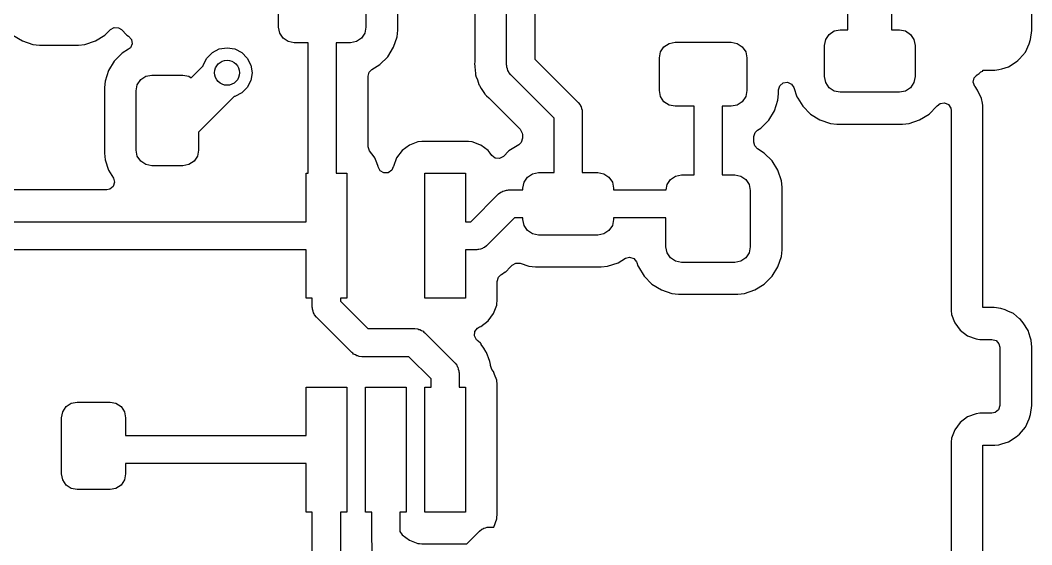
# Model space of a CAD drawing. Extents: x 0.23 to 2.57, y 0.23 to 1.77.
# Drawn here: x 1.4 to 2.037, y 0.658 to 0.988 of the extents above; entities that cross this region are included whole.
import ezdxf

# ---------------------------------------------------------------- set-up
doc = ezdxf.new("R2010")
doc.units = 0
doc.header["$MEASUREMENT"] = 0
doc.layers.add('BLACK', color=7, linetype='CONTINUOUS')

msp = doc.modelspace()

# ---------------------------------------------------------------- linework, layer by layer
at = {"layer": 'BLACK', "linetype": 'CONTINUOUS'}
for p, q in [((1.70614, 0.96), (1.70614, 1.105)), ((1.72386, 1.105), (1.72386, 0.963669)), ((1.68612, 1.08027), (1.68612, 0.962459)), ((2.03707, 0.981594), (2.03707, 1.01841)), ((1.92122, 0.982087), (1.92122, 1.01278)), ((1.94878, 1.01278), (1.94878, 0.982087)), ((1.56244, 0.98374), (1.56244, 1.00441)), ((1.61756, 1.00441), (1.61756, 0.98374)), ((1.63758, 0.98175), (1.63758, 1.0064)), ((1.45306, 0.9787), (1.45655, 0.98219)), ((1.45655, 0.98219), (1.45896, 0.983509)), ((1.45896, 0.983509), (1.46171, 0.983313)), ((1.46171, 0.983313), (1.46345, 0.98219)), ((1.46345, 0.98219), (1.46694, 0.9787)), ((1.56319, 0.979974), (1.56244, 0.98374)), ((1.61756, 0.98374), (1.61681, 0.979974)), ((1.63716, 0.97766), (1.63758, 0.98175)), ((1.91253, 0.981337), (1.9163, 0.982087)), ((1.9163, 0.982087), (1.92122, 0.982087)), ((1.94878, 0.982087), (1.9537, 0.982087)), ((1.9537, 0.982087), (1.95747, 0.981337)), ((2.03625, 0.975899), (2.03707, 0.981594)), ((1.39509, 0.9787), (1.40103, 0.975035)), ((1.44712, 0.975035), (1.45306, 0.9787)), ((1.46694, 0.9787), (1.46794, 0.978082)), ((1.46794, 0.978082), (1.46978, 0.976037)), ((1.46978, 0.976037), (1.47023, 0.973322)), ((1.56532, 0.97678), (1.56319, 0.979974)), ((1.56852, 0.974647), (1.56532, 0.97678)), ((1.61468, 0.97678), (1.61148, 0.974647)), ((1.61681, 0.979974), (1.61468, 0.97678)), ((1.63497, 0.971034), (1.63716, 0.97766)), ((1.90646, 0.972244), (1.90721, 0.976011)), ((1.90721, 0.976011), (1.90934, 0.979204)), ((1.90934, 0.979204), (1.91253, 0.981337)), ((1.95747, 0.981337), (1.96066, 0.979204)), ((1.96066, 0.979204), (1.96279, 0.976011)), ((1.96279, 0.976011), (1.96354, 0.972244)), ((2.03547, 0.973259), (2.03625, 0.975899)), ((2.03625, 0.975899), (2.03625, 0.975899)), ((1.40103, 0.975035), (1.40766, 0.972839)), ((1.40766, 0.972839), (1.41175, 0.972421)), ((1.41175, 0.972421), (1.4364, 0.972421)), ((1.4364, 0.972421), (1.44049, 0.972839)), ((1.44049, 0.972839), (1.44712, 0.975035)), ((1.46794, 0.969772), (1.46391, 0.967285)), ((1.46913, 0.970799), (1.46794, 0.969772)), ((1.47023, 0.973322), (1.46913, 0.970799)), ((1.52074, 0.967741), (1.52513, 0.969978)), ((1.52513, 0.969978), (1.53, 0.970748)), ((1.53, 0.970748), (1.53487, 0.969978)), ((1.53487, 0.969978), (1.53926, 0.967741)), ((1.57228, 0.973898), (1.56852, 0.974647)), ((1.58114, 0.973898), (1.57228, 0.973898)), ((1.58114, 0.891693), (1.58114, 0.973898)), ((1.60772, 0.973898), (1.59886, 0.973898)), ((1.59886, 0.973898), (1.59886, 0.891693)), ((1.61148, 0.974647), (1.60772, 0.973898)), ((1.6313, 0.965092), (1.63497, 0.971034)), ((1.80319, 0.968176), (1.80532, 0.971369)), ((1.80532, 0.971369), (1.80852, 0.973503)), ((1.80852, 0.973503), (1.81228, 0.974252)), ((1.81228, 0.974252), (1.84772, 0.974252)), ((1.84772, 0.974252), (1.85148, 0.973503)), ((1.85148, 0.973503), (1.85468, 0.971369)), ((1.85468, 0.971369), (1.85681, 0.968176)), ((1.90646, 0.952559), (1.90646, 0.972244)), ((1.96354, 0.972244), (1.96354, 0.952559)), ((2.03308, 0.968025), (2.03547, 0.973259)), ((1.46391, 0.967285), (1.45898, 0.962349)), ((1.51502, 0.959867), (1.51726, 0.964257)), ((1.51726, 0.964257), (1.52074, 0.967741)), ((1.53926, 0.967741), (1.54274, 0.964257)), ((1.54274, 0.964257), (1.54498, 0.959867)), ((1.62636, 0.960156), (1.6313, 0.965092)), ((1.68612, 0.962459), (1.68607, 0.961752)), ((1.72386, 0.963669), (1.75126, 0.936264)), ((1.80244, 0.964409), (1.80319, 0.968176)), ((1.80244, 0.94374), (1.80244, 0.964409)), ((1.85681, 0.968176), (1.85756, 0.964409)), ((1.85756, 0.964409), (1.85756, 0.94374)), ((2.02724, 0.961875), (2.02827, 0.962776)), ((2.02827, 0.962776), (2.02931, 0.963677)), ((2.02931, 0.963677), (2.03308, 0.968025)), ((1.45531, 0.956407), (1.45311, 0.949781)), ((1.45898, 0.962349), (1.45531, 0.956407)), ((1.45531, 0.956407), (1.45531, 0.956407)), ((1.50739, 0.951874), (1.51496, 0.959443)), ((1.51496, 0.959443), (1.51502, 0.959867)), ((1.54498, 0.959867), (1.54575, 0.955)), ((1.61965, 0.955453), (1.6212, 0.956969)), ((1.6212, 0.956969), (1.62636, 0.960156)), ((1.68607, 0.961752), (1.68594, 0.960846)), ((1.68594, 0.960846), (1.68611, 0.958845)), ((1.68611, 0.958845), (1.68612, 0.958633)), ((1.68612, 0.958633), (1.68612, 0.958318)), ((1.68612, 0.958318), (1.68627, 0.957065)), ((1.68627, 0.957065), (1.68653, 0.954121)), ((1.70629, 0.959314), (1.70614, 0.96)), ((1.70625, 0.958614), (1.70629, 0.959314)), ((1.70667, 0.957531), (1.70625, 0.958614)), ((1.70691, 0.956397), (1.70667, 0.957531)), ((1.70732, 0.95583), (1.70691, 0.956397)), ((2.0063, 0.955975), (2.0063, 0.956693)), ((2.0063, 0.956693), (2.0138, 0.956693)), ((2.0138, 0.956693), (2.01627, 0.956958)), ((2.01627, 0.956958), (2.01829, 0.957399)), ((2.01829, 0.957399), (2.02239, 0.958764)), ((2.02239, 0.958764), (2.02724, 0.961875)), ((2.02724, 0.961875), (2.02724, 0.961875)), ((2.02724, 0.961875), (2.02724, 0.961875)), ((1.45311, 0.949781), (1.4527, 0.945691)), ((1.47347, 0.947467), (1.4756, 0.950661)), ((1.4756, 0.950661), (1.47879, 0.952794)), ((1.47879, 0.952794), (1.48256, 0.953543)), ((1.48256, 0.953543), (1.50224, 0.953543)), ((1.50224, 0.953543), (1.50601, 0.952794)), ((1.50601, 0.952794), (1.50739, 0.951874)), ((1.54498, 0.950134), (1.54274, 0.945744)), ((1.54575, 0.955), (1.54498, 0.950134)), ((1.61888, 0.952814), (1.61965, 0.955453)), ((1.61888, 0.908711), (1.61888, 0.952814)), ((1.68653, 0.954121), (1.68658, 0.953842)), ((1.68658, 0.953842), (1.68658, 0.953842)), ((1.68658, 0.953842), (1.68664, 0.953571)), ((1.68664, 0.953571), (1.68664, 0.953572)), ((1.68664, 0.953572), (1.68671, 0.953295)), ((1.68671, 0.953295), (1.68671, 0.953295)), ((1.68671, 0.953295), (1.68671, 0.953295)), ((1.68671, 0.953295), (1.68686, 0.952888)), ((1.68686, 0.952888), (1.68772, 0.950518)), ((1.68772, 0.950518), (1.68865, 0.947712)), ((1.70757, 0.955175), (1.70732, 0.95583)), ((1.70874, 0.953736), (1.70757, 0.955175)), ((1.73614, 0.926331), (1.70874, 0.953736)), ((1.90721, 0.948792), (1.90646, 0.952559)), ((1.96354, 0.952559), (1.96279, 0.948792)), ((2.00021, 0.949001), (2.00075, 0.951742)), ((2.00075, 0.951742), (2.0022, 0.953239)), ((2.0022, 0.953239), (2.00234, 0.95347)), ((2.00234, 0.95347), (2.00262, 0.953693)), ((2.00262, 0.953693), (2.00267, 0.953729)), ((2.00267, 0.953729), (2.00269, 0.953753)), ((2.00269, 0.953753), (2.00273, 0.953773)), ((2.00273, 0.953773), (2.00382, 0.954589)), ((2.00382, 0.95459), (2.00384, 0.954603)), ((2.00382, 0.954589), (2.00382, 0.95459)), ((2.00384, 0.954604), (2.00389, 0.954644)), ((2.00384, 0.954603), (2.00384, 0.954604)), ((2.00389, 0.954644), (2.00411, 0.95481)), ((2.00389, 0.954644), (2.00389, 0.954644)), ((2.00389, 0.954644), (2.00389, 0.954644)), ((2.00411, 0.95481), (2.00504, 0.955507)), ((2.00411, 0.95481), (2.00411, 0.95481)), ((2.00504, 0.955507), (2.0063, 0.955975)), ((1.4527, 0.945691), (1.4527, 0.90431)), ((1.47272, 0.943701), (1.47347, 0.947467)), ((1.47272, 0.906299), (1.47272, 0.943701)), ((1.54274, 0.945744), (1.53926, 0.94226)), ((1.68865, 0.947712), (1.68877, 0.947455)), ((1.68877, 0.947455), (1.68877, 0.947453)), ((1.68877, 0.947453), (1.68889, 0.947204)), ((1.68889, 0.947204), (1.68889, 0.947205)), ((1.68889, 0.947205), (1.68902, 0.946952)), ((1.68902, 0.946952), (1.68902, 0.946951)), ((1.68902, 0.946951), (1.68902, 0.946951)), ((1.68902, 0.946951), (1.69023, 0.94511)), ((1.69023, 0.94511), (1.69064, 0.944483)), ((1.69064, 0.944483), (1.69219, 0.941967)), ((1.80319, 0.939974), (1.80244, 0.94374)), ((1.85756, 0.94374), (1.85681, 0.939974)), ((1.87758, 0.94422), (1.87835, 0.946859)), ((1.87758, 0.94175), (1.87758, 0.94422)), ((1.87835, 0.946859), (1.88043, 0.94866)), ((1.88043, 0.94866), (1.88316, 0.949052)), ((1.88316, 0.949052), (1.88566, 0.947909)), ((1.88566, 0.947909), (1.88709, 0.945755)), ((1.88709, 0.945755), (1.88905, 0.939853)), ((1.90934, 0.945599), (1.90721, 0.948792)), ((1.91253, 0.943466), (1.90934, 0.945599)), ((1.9163, 0.942717), (1.91253, 0.943466)), ((1.95747, 0.943466), (1.9537, 0.942717)), ((1.96066, 0.945599), (1.95747, 0.943466)), ((1.96279, 0.948792), (1.96066, 0.945599)), ((2.00123, 0.9464), (2.00021, 0.949001)), ((2.00133, 0.946272), (2.00123, 0.9464)), ((2.00286, 0.943986), (2.00133, 0.946272)), ((2.00133, 0.946272), (2.00133, 0.946272)), ((2.00133, 0.946272), (2.00133, 0.946272)), ((2.00286, 0.943985), (2.00286, 0.943986)), ((2.00534, 0.938797), (2.00286, 0.943985)), ((2.00286, 0.943985), (2.00286, 0.943985)), ((1.53444, 0.939956), (1.51209, 0.917599)), ((1.53487, 0.940023), (1.53444, 0.939956)), ((1.53926, 0.94226), (1.53487, 0.940023)), ((1.69219, 0.941967), (1.69237, 0.941744)), ((1.69237, 0.941744), (1.69237, 0.941742)), ((1.69237, 0.941742), (1.69254, 0.941527)), ((1.69254, 0.941527), (1.69254, 0.941529)), ((1.69254, 0.941529), (1.69273, 0.941311)), ((1.69273, 0.941311), (1.69273, 0.941311)), ((1.69273, 0.941311), (1.69359, 0.940502)), ((1.69359, 0.940502), (1.69488, 0.939284)), ((1.69488, 0.939284), (1.71469, 0.919468)), ((1.80532, 0.93678), (1.80319, 0.939974)), ((1.85681, 0.939974), (1.85468, 0.93678)), ((1.87497, 0.931034), (1.87716, 0.93766)), ((1.87716, 0.93766), (1.87758, 0.94175)), ((1.88905, 0.939853), (1.88905, 0.939853)), ((1.88905, 0.939853), (1.88961, 0.938945)), ((1.88961, 0.938945), (1.89272, 0.933911)), ((1.9537, 0.942717), (1.9163, 0.942717)), ((2.00604, 0.935805), (2.00534, 0.938797)), ((2.00534, 0.938797), (2.00534, 0.938797)), ((1.75126, 0.936264), (1.75243, 0.934825)), ((1.75243, 0.934825), (1.75268, 0.93417)), ((1.75268, 0.93417), (1.75309, 0.933603)), ((1.75309, 0.933603), (1.75333, 0.932468)), ((1.75333, 0.932468), (1.75375, 0.931386)), ((1.75375, 0.931386), (1.75371, 0.930686)), ((1.75371, 0.930686), (1.75386, 0.93)), ((1.80852, 0.934647), (1.80532, 0.93678)), ((1.81228, 0.933898), (1.80852, 0.934647)), ((1.82429, 0.933898), (1.81228, 0.933898)), ((1.82429, 0.890709), (1.82429, 0.933898)), ((1.84772, 0.933898), (1.84201, 0.933898)), ((1.84201, 0.933898), (1.84201, 0.890709)), ((1.85148, 0.934647), (1.84772, 0.933898)), ((1.85468, 0.93678), (1.85148, 0.934647)), ((1.8713, 0.925092), (1.87497, 0.931034)), ((1.89272, 0.933911), (1.89765, 0.928975)), ((1.97235, 0.928975), (1.97728, 0.933911)), ((1.97728, 0.933912), (1.97746, 0.934134)), ((1.97728, 0.933911), (1.97728, 0.933912)), ((1.97746, 0.934134), (1.97752, 0.93409)), ((1.97752, 0.93409), (1.97929, 0.935683)), ((1.97929, 0.935683), (1.982, 0.936125)), ((1.982, 0.936125), (1.98453, 0.935028)), ((1.98453, 0.935028), (1.98606, 0.932742)), ((1.98606, 0.932742), (1.98628, 0.93128)), ((1.98628, 0.93128), (1.98628, 0.805171)), ((2.00626, 0.934343), (2.00604, 0.935805)), ((2.0063, 0.933864), (2.00626, 0.934343)), ((2.00626, 0.934343), (2.00626, 0.934343)), ((2.0063, 0.807087), (2.0063, 0.933864)), ((1.73614, 0.892087), (1.73614, 0.926331)), ((1.75386, 0.93), (1.75386, 0.892087)), ((1.86636, 0.920156), (1.8713, 0.925092)), ((1.89765, 0.928975), (1.90359, 0.92531)), ((1.90359, 0.92531), (1.91022, 0.923115)), ((1.95978, 0.923115), (1.96641, 0.92531)), ((1.96641, 0.92531), (1.97235, 0.928975)), ((1.71469, 0.919468), (1.71601, 0.917054)), ((1.8628, 0.917396), (1.86435, 0.918912)), ((1.86435, 0.918912), (1.86636, 0.920156)), ((1.91022, 0.923115), (1.91431, 0.922697)), ((1.91431, 0.922697), (1.95569, 0.922697)), ((1.95569, 0.922697), (1.95978, 0.923115)), ((1.51209, 0.917599), (1.51209, 0.906299)), ((1.65031, 0.911456), (1.64491, 0.909444)), ((1.65269, 0.911713), (1.65031, 0.911456)), ((1.65031, 0.911456), (1.65031, 0.911456)), ((1.68211, 0.911713), (1.65269, 0.911713)), ((1.65269, 0.911713), (1.65269, 0.911713)), ((1.6845, 0.911456), (1.68211, 0.911713)), ((1.68211, 0.911713), (1.68211, 0.911713)), ((1.68923, 0.909692), (1.6845, 0.911456)), ((1.71612, 0.913777), (1.71535, 0.911138)), ((1.71601, 0.917054), (1.71612, 0.916016)), ((1.71612, 0.916016), (1.71612, 0.913777)), ((1.86203, 0.914757), (1.8628, 0.917396)), ((1.86203, 0.911185), (1.86203, 0.914757)), ((1.47347, 0.902533), (1.47272, 0.906299)), ((1.51209, 0.906299), (1.51134, 0.902533)), ((1.61889, 0.908363), (1.61888, 0.908711)), ((1.61985, 0.905786), (1.61889, 0.908363)), ((1.62265, 0.902042), (1.61985, 0.905786)), ((1.6403, 0.905995), (1.63685, 0.901386)), ((1.64491, 0.909444), (1.6403, 0.905995)), ((1.68989, 0.909444), (1.68923, 0.909692)), ((1.6945, 0.905995), (1.68989, 0.909444)), ((1.69576, 0.904309), (1.6945, 0.905995)), ((1.70765, 0.905828), (1.70418, 0.902361)), ((1.7138, 0.909622), (1.70765, 0.905828)), ((1.71535, 0.911138), (1.7138, 0.909622)), ((1.86251, 0.909075), (1.86203, 0.911185)), ((1.86435, 0.90703), (1.86251, 0.909075)), ((1.86853, 0.90445), (1.86435, 0.90703)), ((1.4527, 0.90431), (1.4527, 0.904309)), ((1.4527, 0.904309), (1.45311, 0.900219)), ((1.45311, 0.900219), (1.45531, 0.893593)), ((1.4756, 0.899339), (1.47347, 0.902533)), ((1.47879, 0.897206), (1.4756, 0.899339)), ((1.5092, 0.899339), (1.50601, 0.897206)), ((1.51134, 0.902533), (1.5092, 0.899339)), ((1.62315, 0.901386), (1.62265, 0.902042)), ((1.6243, 0.898284), (1.62315, 0.901386)), ((1.63685, 0.901386), (1.63484, 0.895992)), ((1.69682, 0.902887), (1.69576, 0.904309)), ((1.69903, 0.901239), (1.69682, 0.902887)), ((1.70177, 0.901043), (1.69903, 0.901239)), ((1.70418, 0.902361), (1.70177, 0.901043)), ((1.87347, 0.899514), (1.86853, 0.90445)), ((1.86853, 0.90445), (1.86853, 0.90445)), ((1.87713, 0.893572), (1.87347, 0.899514)), ((1.45531, 0.893593), (1.45531, 0.893593)), ((1.45531, 0.893593), (1.45836, 0.888646)), ((1.48256, 0.896457), (1.47879, 0.897206)), ((1.50224, 0.896457), (1.48256, 0.896457)), ((1.50601, 0.897206), (1.50224, 0.896457)), ((1.62516, 0.895992), (1.6243, 0.898284)), ((1.62517, 0.895952), (1.62516, 0.895992)), ((1.6252, 0.895749), (1.62517, 0.895952)), ((1.62643, 0.893289), (1.6252, 0.895749)), ((1.62879, 0.891886), (1.62643, 0.893289)), ((1.6338, 0.893553), (1.63154, 0.891984)), ((1.6347, 0.895713), (1.6338, 0.893553)), ((1.63477, 0.895695), (1.6347, 0.895713)), ((1.63484, 0.895992), (1.63477, 0.895695)), ((1.87933, 0.886946), (1.87713, 0.893572)), ((1.45909, 0.885992), (1.45826, 0.883368)), ((1.45836, 0.888646), (1.45909, 0.885992)), ((1.5798, 0.861181), (1.5798, 0.891693)), ((1.5798, 0.891693), (1.58114, 0.891693)), ((1.59886, 0.891693), (1.60539, 0.891693)), ((1.60539, 0.891693), (1.60539, 0.812953)), ((1.63154, 0.891984), (1.62879, 0.891886)), ((1.65461, 0.812953), (1.65461, 0.891693)), ((1.65461, 0.891693), (1.6802, 0.891693)), ((1.6802, 0.891693), (1.6802, 0.861181)), ((1.71646, 0.882244), (1.71721, 0.886011)), ((1.71721, 0.886011), (1.71934, 0.889204)), ((1.71934, 0.889204), (1.72253, 0.891337)), ((1.72253, 0.891337), (1.7263, 0.892087)), ((1.7263, 0.892087), (1.73614, 0.892087)), ((1.75386, 0.892087), (1.7637, 0.892087)), ((1.7637, 0.892087), (1.76747, 0.891337)), ((1.76747, 0.891337), (1.77066, 0.889204)), ((1.77066, 0.889204), (1.77279, 0.886011)), ((1.77279, 0.886011), (1.77354, 0.882244)), ((1.80732, 0.884633), (1.80946, 0.887826)), ((1.80946, 0.887826), (1.81265, 0.889959)), ((1.81265, 0.889959), (1.81642, 0.890709)), ((1.81642, 0.890709), (1.82429, 0.890709)), ((1.84201, 0.890709), (1.84988, 0.890709)), ((1.84988, 0.890709), (1.85365, 0.889959)), ((1.85365, 0.889959), (1.85684, 0.887826)), ((1.85684, 0.887826), (1.85898, 0.884633)), ((1.87974, 0.882856), (1.87933, 0.886946)), ((1.45421, 0.881201), (1.38166, 0.881201)), ((1.45615, 0.881605), (1.45421, 0.881201)), ((1.45826, 0.883368), (1.45615, 0.881605)), ((1.70114, 0.878665), (1.70258, 0.879831)), ((1.70258, 0.879831), (1.70323, 0.880082)), ((1.70323, 0.880082), (1.7038, 0.880494)), ((1.7038, 0.880494), (1.70493, 0.880735)), ((1.70493, 0.880735), (1.70602, 0.881151)), ((1.70602, 0.881151), (1.70672, 0.881114)), ((1.70672, 0.881114), (1.7074, 0.88126)), ((1.7074, 0.88126), (1.71646, 0.88126)), ((1.71646, 0.88126), (1.71646, 0.882244)), ((1.77354, 0.882244), (1.77354, 0.88126)), ((1.77354, 0.88126), (1.80665, 0.88126)), ((1.80665, 0.88126), (1.80732, 0.884633)), ((1.85898, 0.884633), (1.85972, 0.880866)), ((1.85972, 0.880866), (1.85972, 0.845433)), ((1.87974, 0.843443), (1.87974, 0.882856)), ((1.68365, 0.861181), (1.70114, 0.878665)), ((1.37135, 0.861181), (1.5798, 0.861181)), ((1.6802, 0.861181), (1.68365, 0.861181)), ((1.71107, 0.863543), (1.69359, 0.846059)), ((1.71646, 0.863543), (1.71107, 0.863543)), ((1.71646, 0.862559), (1.71646, 0.863543)), ((1.71721, 0.858792), (1.71646, 0.862559)), ((1.77354, 0.862559), (1.77279, 0.858792)), ((1.80657, 0.863543), (1.77354, 0.863543)), ((1.77354, 0.863543), (1.77354, 0.862559)), ((1.80657, 0.845433), (1.80657, 0.863543)), ((1.71934, 0.855599), (1.71721, 0.858792)), ((1.72253, 0.853466), (1.71934, 0.855599)), ((1.77066, 0.855599), (1.76747, 0.853466)), ((1.77279, 0.858792), (1.77066, 0.855599)), ((1.7263, 0.852717), (1.72253, 0.853466)), ((1.7637, 0.852717), (1.7263, 0.852717)), ((1.76747, 0.853466), (1.7637, 0.852717)), ((1.5798, 0.843465), (1.36768, 0.843465)), ((1.5798, 0.812953), (1.5798, 0.843465)), ((1.68732, 0.843465), (1.6802, 0.843465)), ((1.6802, 0.843465), (1.6802, 0.812953)), ((1.68801, 0.84361), (1.68732, 0.843465)), ((1.68871, 0.843574), (1.68801, 0.84361)), ((1.68979, 0.843989), (1.68871, 0.843574)), ((1.69093, 0.84423), (1.68979, 0.843989)), ((1.69149, 0.844642), (1.69093, 0.84423)), ((1.69215, 0.844894), (1.69149, 0.844642)), ((1.69359, 0.846059), (1.69215, 0.844894)), ((1.80732, 0.841666), (1.80657, 0.845433)), ((1.80946, 0.838473), (1.80732, 0.841666)), ((1.85898, 0.841666), (1.85684, 0.838473)), ((1.85972, 0.845433), (1.85898, 0.841666)), ((1.87933, 0.839353), (1.87974, 0.843443)), ((1.70963, 0.833789), (1.71204, 0.835108)), ((1.71204, 0.835108), (1.71462, 0.834971)), ((1.71462, 0.834971), (1.72022, 0.833115)), ((1.76978, 0.833115), (1.77641, 0.83531)), ((1.77641, 0.83531), (1.78104, 0.838166)), ((1.78104, 0.838166), (1.78369, 0.838892)), ((1.78369, 0.838892), (1.78631, 0.838069)), ((1.78631, 0.838069), (1.78808, 0.835957)), ((1.78808, 0.835957), (1.78823, 0.835547)), ((1.78823, 0.835547), (1.78892, 0.833483)), ((1.81265, 0.83634), (1.80946, 0.838473)), ((1.81642, 0.835591), (1.81265, 0.83634)), ((1.84988, 0.835591), (1.81642, 0.835591)), ((1.85365, 0.83634), (1.84988, 0.835591)), ((1.85684, 0.838473), (1.85365, 0.83634)), ((1.87713, 0.832727), (1.87933, 0.839353)), ((1.70284, 0.827964), (1.70536, 0.829516)), ((1.70536, 0.829516), (1.70558, 0.829693)), ((1.70558, 0.82969), (1.7058, 0.829865)), ((1.70558, 0.829693), (1.70558, 0.82969)), ((1.70579, 0.829868), (1.70601, 0.83005)), ((1.7058, 0.829865), (1.70579, 0.829868)), ((1.70601, 0.83005), (1.70804, 0.832199)), ((1.70601, 0.83005), (1.70601, 0.83005)), ((1.70601, 0.83005), (1.70601, 0.83005)), ((1.70804, 0.832199), (1.70963, 0.833789)), ((1.72022, 0.833115), (1.72431, 0.832697)), ((1.72431, 0.832697), (1.76569, 0.832697)), ((1.76569, 0.832697), (1.76978, 0.833115)), ((1.78892, 0.833483), (1.78917, 0.832727)), ((1.78917, 0.832727), (1.79283, 0.826785)), ((1.87347, 0.826785), (1.87713, 0.832727)), ((1.70022, 0.823607), (1.70099, 0.826246)), ((1.70022, 0.811038), (1.70022, 0.823607)), ((1.70099, 0.826246), (1.70242, 0.827685)), ((1.70242, 0.827685), (1.70284, 0.827964)), ((1.79283, 0.826785), (1.79777, 0.821849)), ((1.86853, 0.821849), (1.87347, 0.826785)), ((1.79777, 0.821849), (1.80371, 0.818184)), ((1.80371, 0.818184), (1.81034, 0.815989)), ((1.81034, 0.815989), (1.81443, 0.815571)), ((1.85187, 0.815571), (1.85596, 0.815989)), ((1.85596, 0.815989), (1.86259, 0.818184)), ((1.86259, 0.818184), (1.86853, 0.821849)), ((1.58374, 0.812953), (1.5798, 0.812953)), ((1.58374, 0.807402), (1.58374, 0.812953)), ((1.60539, 0.812953), (1.60146, 0.812953)), ((1.60146, 0.812953), (1.60146, 0.811071)), ((1.60146, 0.811071), (1.61867, 0.793858)), ((1.6802, 0.812953), (1.65461, 0.812953)), ((1.69996, 0.808654), (1.7001, 0.809973)), ((1.7001, 0.809973), (1.70022, 0.811037)), ((1.70022, 0.811037), (1.70022, 0.811038)), ((1.81443, 0.815571), (1.85187, 0.815571)), ((1.58389, 0.806716), (1.58374, 0.807402)), ((1.58385, 0.806016), (1.58389, 0.806716)), ((1.58426, 0.804933), (1.58385, 0.806016)), ((1.58451, 0.803799), (1.58426, 0.804933)), ((1.58492, 0.803231), (1.58451, 0.803799)), ((1.58517, 0.802577), (1.58492, 0.803231)), ((1.6945, 0.798651), (1.69795, 0.80326)), ((1.69795, 0.80326), (1.69996, 0.808654)), ((1.98628, 0.805171), (1.98654, 0.802787)), ((2.01334, 0.807087), (2.0063, 0.807087)), ((2.01766, 0.806465), (2.01334, 0.807087)), ((2.01766, 0.806464), (2.01766, 0.806465)), ((2.01766, 0.806465), (2.01766, 0.806465)), ((2.0203, 0.80569), (2.01766, 0.806464)), ((2.02207, 0.804885), (2.0203, 0.80569)), ((2.02554, 0.803299), (2.02207, 0.804885)), ((2.02931, 0.800027), (2.02554, 0.803299)), ((1.58633, 0.801138), (1.58517, 0.802577)), ((1.60874, 0.778736), (1.58633, 0.801138)), ((1.68989, 0.795201), (1.6945, 0.798651)), ((1.98654, 0.802787), (1.98654, 0.802787)), ((1.98654, 0.802787), (1.98835, 0.797919)), ((1.98835, 0.797919), (1.98855, 0.797394)), ((1.98855, 0.797394), (1.992, 0.792785)), ((2.02989, 0.799531), (2.02931, 0.800027)), ((2.03169, 0.797452), (2.02989, 0.799531)), ((2.0348, 0.792611), (2.03169, 0.797452)), ((2.03169, 0.797452), (2.03169, 0.797452)), ((2.03169, 0.797452), (2.03169, 0.797452)), ((2.03169, 0.797452), (2.03169, 0.797452)), ((1.61867, 0.793858), (1.64831, 0.793858)), ((1.64831, 0.793858), (1.65015, 0.793665)), ((1.65015, 0.793665), (1.65079, 0.79338)), ((1.65079, 0.79338), (1.65148, 0.79327)), ((1.65148, 0.79327), (1.65245, 0.792638)), ((1.65245, 0.792638), (1.65351, 0.792166)), ((1.65351, 0.792166), (1.65398, 0.791646)), ((1.65398, 0.791646), (1.65457, 0.791264)), ((1.65457, 0.791264), (1.67367, 0.772169)), ((1.68597, 0.789271), (1.68617, 0.792015)), ((1.68617, 0.792015), (1.68782, 0.794217)), ((1.68782, 0.794217), (1.68904, 0.794883)), ((1.68904, 0.794883), (1.68989, 0.795201)), ((1.992, 0.792785), (1.99661, 0.789335)), ((2.03616, 0.788511), (2.0348, 0.792611)), ((1.68729, 0.786857), (1.68597, 0.789271)), ((1.68752, 0.786622), (1.68729, 0.786857)), ((1.6883, 0.785891), (1.68752, 0.786622)), ((1.68967, 0.784594), (1.6883, 0.785891)), ((1.68986, 0.784376), (1.68967, 0.784594)), ((1.68967, 0.784594), (1.68967, 0.784594)), ((1.68967, 0.784594), (1.68967, 0.784594)), ((1.69003, 0.784164), (1.68986, 0.784378)), ((1.68986, 0.784378), (1.68986, 0.784376)), ((1.69003, 0.784161), (1.69003, 0.784164)), ((1.69021, 0.783939), (1.69003, 0.784161)), ((1.99661, 0.789335), (2.002, 0.787323)), ((2.002, 0.787323), (2.00307, 0.787208)), ((2.00307, 0.787208), (2.00438, 0.787067)), ((2.00438, 0.787067), (2.00438, 0.787067)), ((2.00438, 0.787067), (2.01197, 0.787067)), ((2.01197, 0.787067), (2.01461, 0.786292)), ((2.01461, 0.786292), (2.01641, 0.784213)), ((2.01641, 0.784213), (2.01685, 0.782185)), ((2.0366, 0.786483), (2.03616, 0.788511)), ((2.03707, 0.782185), (2.0366, 0.786483)), ((1.60932, 0.778355), (1.60874, 0.778736)), ((1.60979, 0.777834), (1.60932, 0.778355)), ((1.61085, 0.777362), (1.60979, 0.777834)), ((1.69176, 0.781423), (1.69021, 0.783939)), ((1.69021, 0.783939), (1.69021, 0.783939)), ((1.69021, 0.783939), (1.69021, 0.783939)), ((1.69338, 0.778954), (1.69176, 0.781423)), ((1.69351, 0.7787), (1.69338, 0.778954)), ((1.69338, 0.778954), (1.69338, 0.778954)), ((1.69363, 0.778452), (1.69351, 0.778702)), ((1.69351, 0.778702), (1.69351, 0.7787)), ((1.69363, 0.778451), (1.69363, 0.778452)), ((1.69375, 0.778193), (1.69363, 0.778451)), ((1.69413, 0.777067), (1.69375, 0.778193)), ((1.69375, 0.778193), (1.69375, 0.778193)), ((2.01685, 0.782185), (2.01685, 0.745374)), ((2.03707, 0.745374), (2.03707, 0.782185)), ((1.61183, 0.77673), (1.61085, 0.777362)), ((1.61252, 0.77662), (1.61183, 0.77673)), ((1.61316, 0.776335), (1.61252, 0.77662)), ((1.615, 0.776142), (1.61316, 0.776335)), ((1.64464, 0.776142), (1.615, 0.776142)), ((1.65854, 0.762236), (1.64464, 0.776142)), ((1.67367, 0.772169), (1.67483, 0.77073)), ((1.69468, 0.775387), (1.69413, 0.777067)), ((1.69554, 0.773035), (1.69468, 0.775387)), ((1.69569, 0.772611), (1.69554, 0.773035)), ((1.69569, 0.77261), (1.69569, 0.772611)), ((1.69576, 0.772334), (1.69569, 0.77261)), ((1.69582, 0.772064), (1.69576, 0.772335)), ((1.69576, 0.772335), (1.69576, 0.772334)), ((1.69582, 0.772063), (1.69582, 0.772064)), ((1.69588, 0.771785), (1.69582, 0.772063)), ((1.69591, 0.771349), (1.69588, 0.771785)), ((1.69588, 0.771785), (1.69588, 0.771785)), ((1.69598, 0.770595), (1.69591, 0.771349)), ((1.67483, 0.77073), (1.67508, 0.770076)), ((1.67508, 0.770076), (1.67549, 0.769509)), ((1.67549, 0.769509), (1.67574, 0.768374)), ((1.67574, 0.768374), (1.67615, 0.767291)), ((1.67615, 0.767291), (1.67611, 0.766591)), ((1.67611, 0.766591), (1.67626, 0.765906)), ((1.67626, 0.765906), (1.67626, 0.757047)), ((1.69693, 0.768094), (1.69598, 0.770595)), ((1.69795, 0.76674), (1.69693, 0.768094)), ((1.69861, 0.764965), (1.69795, 0.76674)), ((1.69795, 0.76674), (1.69795, 0.76674)), ((1.69996, 0.761346), (1.69861, 0.764965)), ((1.65854, 0.757047), (1.65854, 0.762236)), ((1.69999, 0.761034), (1.69996, 0.761346)), ((1.70022, 0.758963), (1.69999, 0.761034)), ((1.70022, 0.758962), (1.70022, 0.758963)), ((1.70022, 0.676392), (1.70022, 0.758962)), ((1.5798, 0.726535), (1.5798, 0.757047)), ((1.5798, 0.757047), (1.60539, 0.757047)), ((1.60539, 0.757047), (1.60539, 0.678307)), ((1.6172, 0.678307), (1.6172, 0.757047)), ((1.6172, 0.757047), (1.6428, 0.757047)), ((1.6428, 0.757047), (1.6428, 0.678307)), ((1.65461, 0.678307), (1.65461, 0.757047)), ((1.65461, 0.757047), (1.65854, 0.757047)), ((1.67626, 0.757047), (1.6802, 0.757047)), ((1.6802, 0.757047), (1.6802, 0.678307)), ((1.42863, 0.744676), (1.43182, 0.74681)), ((1.43182, 0.74681), (1.43559, 0.747559)), ((1.43559, 0.747559), (1.45626, 0.747559)), ((1.45626, 0.747559), (1.46003, 0.74681)), ((1.46003, 0.74681), (1.46322, 0.744676)), ((1.42575, 0.737717), (1.4265, 0.741483)), ((1.4265, 0.741483), (1.42863, 0.744676)), ((1.46322, 0.744676), (1.46535, 0.741483)), ((1.46535, 0.741483), (1.4661, 0.737717)), ((2.002, 0.740236), (1.99661, 0.738224)), ((2.00438, 0.740492), (2.002, 0.740236)), ((2.002, 0.740236), (2.002, 0.740236)), ((2.01197, 0.740492), (2.00438, 0.740492)), ((2.014, 0.740933), (2.01197, 0.740492)), ((2.01608, 0.742735), (2.014, 0.740933)), ((2.01685, 0.745374), (2.01608, 0.742735)), ((2.03547, 0.737039), (2.03625, 0.739678)), ((2.03625, 0.739678), (2.03707, 0.745374)), ((2.03625, 0.739678), (2.03625, 0.739678)), ((1.42575, 0.702283), (1.42575, 0.737717)), ((1.4661, 0.737717), (1.4661, 0.726535)), ((1.992, 0.734774), (1.98855, 0.730166)), ((1.99661, 0.738224), (1.992, 0.734774)), ((2.03308, 0.731805), (2.03547, 0.737039)), ((1.98855, 0.730166), (1.98654, 0.724772)), ((2.02827, 0.726555), (2.02931, 0.727456)), ((2.02931, 0.727456), (2.03308, 0.731805)), ((1.4661, 0.726535), (1.5798, 0.726535)), ((1.98654, 0.724772), (1.98628, 0.722388)), ((1.98628, 0.722388), (1.98628, 0.568951)), ((1.98654, 0.724772), (1.98654, 0.724772)), ((2.0063, 0.570866), (2.0063, 0.720472)), ((2.0063, 0.720472), (2.0138, 0.720472)), ((2.0138, 0.720472), (2.01627, 0.720738)), ((2.01627, 0.720738), (2.01829, 0.721179)), ((2.01829, 0.721179), (2.02239, 0.722544)), ((2.02239, 0.722544), (2.02724, 0.725655)), ((2.02724, 0.725655), (2.02827, 0.726555)), ((2.02724, 0.725655), (2.02724, 0.725655)), ((2.02724, 0.725655), (2.02724, 0.725655)), ((1.5798, 0.708819), (1.4661, 0.708819)), ((1.4661, 0.708819), (1.4661, 0.702283)), ((1.5798, 0.678307), (1.5798, 0.708819)), ((1.4265, 0.698517), (1.42575, 0.702283)), ((1.4661, 0.702283), (1.46535, 0.698517)), ((1.42863, 0.695324), (1.4265, 0.698517)), ((1.43182, 0.69319), (1.42863, 0.695324)), ((1.46322, 0.695324), (1.46003, 0.69319)), ((1.46535, 0.698517), (1.46322, 0.695324)), ((1.43559, 0.692441), (1.43182, 0.69319)), ((1.45626, 0.692441), (1.43559, 0.692441)), ((1.46003, 0.69319), (1.45626, 0.692441)), ((1.58374, 0.678307), (1.5798, 0.678307)), ((1.58374, 0.638543), (1.58374, 0.678307)), ((1.60539, 0.678307), (1.60146, 0.678307)), ((1.60146, 0.678307), (1.60146, 0.638543)), ((1.62114, 0.678307), (1.6172, 0.678307)), ((1.62114, 0.660591), (1.62114, 0.678307)), ((1.6428, 0.678307), (1.63886, 0.678307)), ((1.63886, 0.678307), (1.63886, 0.665938)), ((1.6802, 0.678307), (1.65461, 0.678307)), ((1.7001, 0.675327), (1.70022, 0.676392)), ((1.70022, 0.676392), (1.70022, 0.676392)), ((1.69804, 0.668858), (1.69996, 0.674008)), ((1.69996, 0.674008), (1.7001, 0.675327)), ((1.63886, 0.665938), (1.6403, 0.664005)), ((1.6403, 0.664005), (1.64491, 0.660556)), ((1.68111, 0.658287), (1.68909, 0.666264)), ((1.68909, 0.666264), (1.69053, 0.667429)), ((1.69053, 0.667429), (1.69118, 0.66768)), ((1.69118, 0.66768), (1.69175, 0.668092)), ((1.69175, 0.668092), (1.69289, 0.668334)), ((1.69289, 0.668334), (1.69397, 0.668749)), ((1.69397, 0.668749), (1.69397, 0.668749)), ((1.69397, 0.668749), (1.69467, 0.668713)), ((1.69467, 0.668713), (1.69535, 0.668858)), ((1.69535, 0.668858), (1.69804, 0.668858)), ((1.62129, 0.659905), (1.62114, 0.660591)), ((1.62125, 0.659205), (1.62129, 0.659905)), ((1.62148, 0.658617), (1.62125, 0.659205)), ((1.62148, 0.653919), (1.62148, 0.658617)), ((1.64491, 0.660556), (1.65031, 0.658544)), ((1.65031, 0.658544), (1.65138, 0.658428)), ((1.65138, 0.658428), (1.65269, 0.658287)), ((1.65269, 0.658287), (1.65269, 0.658287)), ((1.65269, 0.658287), (1.68111, 0.658287))]:
    msp.add_line(p, q, dxfattribs=at)
at = {"layer": 'BLACK'}
msp.add_circle((1.53, 0.955), 0.007874, dxfattribs=at)

doc.saveas('drawing.dxf')
